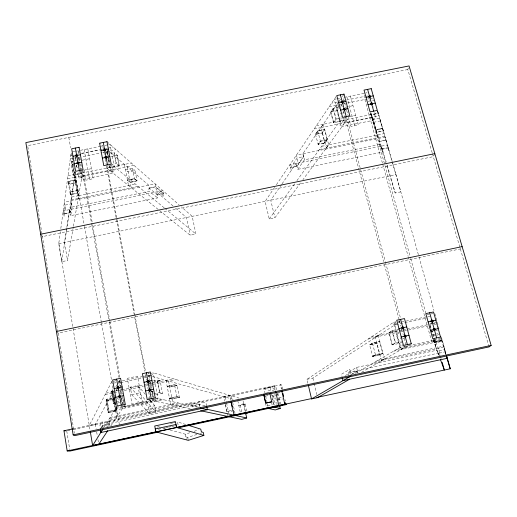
<?xml version="1.0" encoding="UTF-8"?>
<svg xmlns="http://www.w3.org/2000/svg" width="517" height="517" viewBox="0 0 517 517"><rect width="100%" height="100%" fill="white"/><g stroke="black" fill="none" stroke-linecap="round" stroke-linejoin="round"><path stroke-width="0.39" stroke-dasharray="2.58 1.94" d="M73.265 227.105L67.54 260.484L61.756 261.673L58.751 243.694L60.386 231.7M60.819 228.501L71.107 152.864M63.701 213.76L64.89 205.152L71.533 203.801L70.215 212.61L63.701 213.76L70.028 212.474L71.372 203.834L70.868 200.919L75.275 172.109M68.49 184.039L68.903 181.112L75.85 179.703L77.744 190.469L77.266 193.345L70.344 194.747L68.49 184.039L75.385 182.65L75.85 179.703M81.292 170.868L80.762 174.035L73.744 175.45L71.805 164.438L72.264 161.201L76.18 160.412M75.146 159.023L75.469 156.825M68.903 181.112L70.771 191.885L70.344 194.747L70.81 192.104M73.744 175.45L74.215 172.29L72.264 161.201M76.102 166.7L76.335 165.156M78.022 154.15L78.545 150.699L75.611 151.287M61.756 261.673L75.094 174.391L131.337 163.029M76.464 166.468L76.684 165.026M78.248 159.126L78.448 157.821L78.998 160.916M79.107 161.078L79.314 159.779L76.962 160.251M173.059 206.005L156.561 191.904L157.769 197.895L70.739 215.634L72.102 207.065L71.029 200.887M79.359 170.552L78.119 178.216L81.776 177.48M79.986 171.043L80.381 168.658L79.553 164.012M73.401 226.31L82.539 173.033L75.133 174.533M138.097 186.32L78.345 198.457L78.83 195.62L74.454 170.675M111.672 165.169L113.191 173.208L81.744 179.567L82.281 176.439L80.161 164.529M364.42 95.18L364.052 96.53L382.477 163.288M432.193 152.78L407.803 69.536L408.811 66.661M106.256 400.765L106.954 399.124L114.38 397.56L113.578 398.956L106.256 400.765L108.311 412.598L115.698 411.021M434.829 153.646L433.324 156.632L42.413 236.599L41.114 234.821M111.795 381.611L89.279 425.497L95.354 424.198L113.313 391.511L117.598 415.83M108.958 411.771L108.15 412.812L109.074 411.306L116.519 409.716L115.537 411.235L108.15 412.812L106.101 400.972L106.845 399.589L114.263 398.012L116.364 409.929L108.913 411.519L106.845 399.589M115.866 386.865L116.965 384.874M118.425 382.218L119.673 379.937L117.314 380.441M115.537 411.235L113.462 399.408L114.263 398.012M119.679 402.569L113.656 403.848L114.509 402.407L112.26 389.605L111.297 391.395L113.481 403.842L114.335 402.4L112.124 389.85M101.222 427.585L102.702 425.129L109.623 423.649L107.626 426.745M100.376 429.233L102.592 425.562L109.688 424.043L108.072 426.383M104.085 427.165L117.236 405.994M107.265 427.559L106.67 424.108L109.042 420.308L191.103 402.769L199.278 404.3L199.665 406.233M121.489 401.761L122.096 400.791L114.509 402.407M111.077 425.672L124.28 405.735M274.579 187.4L265.111 201.384L269.241 218.95L274.908 217.78L301.03 182.301M276.382 184.737L336.767 95.567M290.599 167.54L297.172 157.924L303.673 156.606L296.991 166.409L290.599 167.54L296.79 166.28L303.511 156.638L302.8 153.795L338.318 102.334M315.467 134.058L317.716 130.788L324.508 129.418L327.229 139.887L324.902 143.099L318.142 144.469L315.467 134.058L322.207 132.695L324.508 129.418M371.833 117.637L344.581 123.143L343.133 117.727L340.561 121.282L333.711 122.665L330.886 111.956L333.368 108.344L338.725 107.265M281.616 184.485L270.746 200.228L274.908 217.78M282.069 183.826L297.876 160.774L296.461 155.081L385.184 137.057L386.755 142.686M340.503 99.167L338.738 101.726L331.623 103.154M342.254 96.627L343.992 94.113M384.758 136.217L326.369 148.075L321.051 127.557L323.345 124.248L378.289 113.145M338.99 105.39L336.47 109.009L339.242 119.466L341.375 116.499M340.671 106.147L341.899 104.402M340.257 106.961L337.717 110.58L330.886 111.956M297.721 169.363L304.468 159.785L379.808 144.456L382.929 151.992L297.721 169.363L296.26 163.462M327.229 139.887L320.417 141.264L318.142 144.469L320.475 141.477M333.711 122.665L336.224 119.123L341.595 118.038M342.609 113.385L343.844 111.659M269.241 218.95L295.039 183.244M296.913 180.646L339.986 121.03L347.204 119.576L302.93 179.722M346.241 116.68L339.973 125.269L343.54 124.552M326.369 148.075L328.715 144.896L384.021 133.664M56.418 331.475L58.072 333.09L460.363 248.929L461.694 247.21M400.41 320.883L393.502 322.343L400.152 347.372L407.881 345.724L406.536 347.217L404.029 337.872M372.427 343.068L369.649 345.136L376.77 343.372L379.665 341.543L382.735 353.35L379.808 355.089L372.602 356.627L369.59 344.891L372.427 343.081L379.665 341.537L372.427 343.068L375.471 354.901L372.602 356.627M307.867 383.239L306.943 379.31L393.502 322.343M396.054 322.369L392.849 324.469L396.642 323.661M443.644 347.237L381.41 360.536L375.342 337.103L378.218 335.229L398.465 330.925M306.943 379.31L312.895 378.043L396.713 323.648M398.581 322.401L399.88 321.561M402.304 341.776L399.693 343.32L392.364 344.884L389.114 332.56L392.274 330.544L398.168 329.297M399.641 328.98L396.423 331.009L389.114 332.56M400.94 330.195L402.148 329.439M398.969 332.948L396.397 334.544L399.602 346.61L402.853 344.703M372.537 356.387L375.413 354.656L382.677 353.111L379.743 354.849L372.537 356.387L375.471 354.901L382.735 353.35M392.364 344.884L395.557 342.958L401.476 341.698M402.569 338.926L404.397 337.827M348.936 375.82L348.103 372.46L356.581 367.393L436.762 350.255L438.649 353.092L439.34 355.606M345.427 375.549L350.558 372.505L357.493 371.025L351.566 374.34M352.09 374.127L357.318 371.064L357.809 373.016M355.502 373.358L403.48 345.434M381.41 360.536L384.357 358.837L443.34 346.235M361.551 372.356L407.881 345.724M408.559 345.33L410.595 344.16M401.341 349.511L404.617 347.624L433.789 341.401L434.19 342.5L401.341 349.511L394.794 324.889L427.404 317.974M245.148 403.958L240.321 405.574L238.789 405.166L243.681 403.732L245.187 404.145L246.661 411.009M170.022 429.957L185.332 434.215L189.739 432.761M194.14 431.307L198.547 429.86M185.842 436.878L187.71 437.382L197.352 434.312M200.318 433.369L201.804 432.897M274.734 393.495L277.157 404.275L274.139 405.154L272.052 395.809L275.05 394.91M272.052 395.809L273.583 396.235L275.005 395.815M245.187 404.145L240.321 405.574L241.782 412.417M264.058 388.816L270.003 387.517L275.936 389.366L270.947 390.871L264.058 388.816L265.143 393.696M266.552 392.597L268.795 392.106M167.159 386.328L174.539 384.758L177.085 385.688L169.725 387.007L167.159 386.328L174.533 384.745L177.04 385.449L179.386 397.431L172.038 399.001L169.486 398.42L176.892 396.836L179.386 397.431M278.682 398.155L282.327 397.373M277.577 400.042L282.683 398.943M170.423 423.455L172.788 422.945M173.576 422.777L175.948 422.266M225.341 404.74L226.743 411.461L232.017 410.33M105.171 394.523L117.256 391.951M124.364 390.445L143.306 386.412M144.101 386.244L175.877 379.491M375.342 337.103L398.775 332.121M399.557 331.953L427.682 325.975M430.629 327.649L430.028 325.477L431.449 325.174M434.299 324.573L435.728 324.269M368.091 339.068L375.264 337.543M131.654 394.658L139.286 393.036L155.979 412.185L149.497 413.568L131.654 394.658L130.278 387.097L137.903 385.482L145.568 394.684M169.725 387.007L177.04 385.449M433.13 336.703L431.63 331.268L433.059 330.964M106.101 400.972L113.462 399.408M369.59 344.891L376.77 343.366L379.808 355.089M155.552 394.658L162.538 393.172L159.753 392.506L151.927 394.174L153.071 394.432M432.761 334.777L435.812 334.124M436.574 333.963L438.099 333.639M433.175 335.927L436.199 335.281M436.955 335.119L439.98 334.473M116.344 407.428L123.563 405.89M433.957 339.701L440.891 338.221L445.828 354.378M151.132 401.696L150.266 400.662L124.164 406.233L125.256 407.215L151.132 401.696L150.835 400.113M408.656 345.556L433.304 340.302L431.74 341.84L408.391 257.22M115.433 408.889L161.02 399.169M433.614 341.026L441.247 339.391M396.772 349.337L404.436 347.702M434.474 341.879L441.699 340.348L441.951 341.155L434.784 342.681L434.409 341.647L441.628 340.108L442.016 341.388L434.849 342.913L434.474 341.879L437.725 341.194M114.574 410.278L163.799 399.777M434.015 342.125L441.589 340.509M393.56 351.211L401.16 349.589M179.334 397.192L171.993 398.762L169.44 398.174L176.84 396.597L179.334 397.192L176.892 396.843L174.533 384.745M130.278 387.097L148.301 407.112L154.77 405.729L155.979 412.185M110.134 417.426L178.074 402.911M377.003 360.84L384.28 359.289M109.358 418.673L180.562 403.454M374.114 362.527L381.333 360.982M73.401 428.742L274.353 385.779L275.729 386.335L276.614 390.251M434.5 338.105L438.972 350.726L444.846 349.473L441.35 337.879M67.553 430.848L69.924 430.344M73.078 429.672L275.729 386.335M106.67 424.108L199.278 404.3M348.103 372.46L438.649 353.092M277.545 393.178L281.196 392.397M265.531 396.171L268.51 395.531M113.372 381.275L115.737 380.777L114.528 383.045L116.086 382.716M147.739 373.991L149.31 373.655L147.112 373.022M150.098 373.494L153.239 372.822L238.886 398.058M427.055 314.775L429.356 314.291M430.881 313.968L433.175 313.483M120.151 381.333L118.684 381.643L119.395 385.617M122.348 380.867L142.085 376.68M142.873 376.512L148.398 375.342L149.439 380.887M398.704 322.666L400.132 322.362M401.56 322.059L426.176 316.837M149.452 375.639L153.329 374.819L151.992 374.431M427.701 316.624L430.726 315.984M117.805 383.252L119.918 382.8M120.623 382.651L143.532 377.791M144.308 377.63L147.397 376.971M148.172 376.809L149.717 376.479M153.484 380.855L157.381 380.021L160.173 380.796L162.493 393.405L159.708 392.739L157.336 380.253L160.128 381.023M112.926 390.833L111.426 391.149L113.656 403.848M115.924 390.193L117.424 389.876M153.219 382.27L160.173 380.796M429.847 323.907L432.858 323.267M433.614 323.112L435.876 322.627M105.907 393.088L117.249 390.678M118.031 390.509L121.178 389.844M121.967 389.676L143.196 385.165M143.984 384.997L147.125 384.331M147.914 384.163L151.061 383.491M151.843 383.33L173.363 378.754M399.24 330.764L402.355 330.098M403.137 329.936L406.252 329.271M407.028 329.109L428.057 324.644M429.614 324.308L431.766 323.855M432.483 323.7L435.359 323.086M370.915 337.207L378.14 335.675M169.486 398.42L172.82 397.715M164.212 207.873L114.251 166.629L106.87 168.122L190.198 235.222L195.911 234.046L192.182 216.339L181.396 206.89M377.494 111.013L378.14 113.326L370.941 114.78L395.221 193.003L400.824 191.852L377.404 110.586M158.325 429.246L162.138 428.457M162.9 428.302L165.181 427.83M165.944 427.675L168.232 427.204M168.994 427.042L171.282 426.577M172.045 426.415L174.326 425.943M58.751 243.694L395.996 174.546L418.776 256.128M67.578 178.792L74.461 177.402M134 165.362L74.635 177.363L78.345 198.457M314.155 128.953L320.883 127.596M321.051 127.557L379.064 115.834M82.281 176.439L110.192 170.797L109.106 165.02M111.123 171.547L114.768 170.804L107.491 164.871M372.182 118.761L375.736 118.038L374.108 112.596M132.358 168.277L125.444 169.673L128.164 171.967L135.021 170.578L137.031 180.847L130.194 182.449L127.479 180.233L134.414 178.843L137.031 180.847L130.148 182.243L127.44 180.019L134.375 178.617L137.031 180.847L134.414 178.83L132.358 168.277L135.021 170.578M380.48 120.9L373.778 122.258L372.964 119.614L379.717 118.251L383.271 130.891L376.602 132.455L375.749 129.677L382.522 128.306M130.601 179.606L134.414 178.83M378.858 129.269L382.58 128.52L383.271 130.891L376.544 132.255M70.771 191.885L77.744 190.469M71.676 197.074L78.655 195.659M78.83 195.62L135.448 184.13M321.723 146.311L328.541 144.928M71.243 199.905L78.17 198.496M319.428 149.484L326.195 148.114M149.206 188.007L155.636 186.702L163.404 193.448L157.129 194.728L149.206 188.007L148.631 185.118L108.887 151.126L116.092 149.671M371.077 112.977L379.678 141.147L385.973 139.868M386.063 140.204L379.4 141.555L379.808 144.456M72.102 207.065L149.096 191.4L157.769 197.895M388.215 147.655L382.069 148.902L379.678 141.147M157.2 195.064L163.475 193.785L155.707 187.044L148.896 188.427L149.096 191.4M382.16 149.232L388.306 147.978M74.875 151.436L71.197 152.172L72.962 162.196M80.452 150.311L100.356 146.317M101.138 146.156L102.709 145.839L99.6 143.177M104.912 145.4L107.84 144.812M108.576 144.663L110.037 144.372L114.251 166.629M336.367 98.896L334.215 99.329L339.986 121.03M337.084 98.753L339.953 98.178M364.194 93.306L343.243 97.513L344.432 101.946M365.681 93.008L367.109 92.717M81.473 153.349L99.251 149.768M100.027 149.613L103.116 148.993M339.488 101.468L340.826 101.196M342.157 100.931L364.311 96.479M70.732 155.617L72.916 155.178M105.875 148.547L107.329 148.256M108.053 148.108L113.139 147.087M365.92 96.259L367.497 95.942M81.744 153.581L99.775 149.956M337.769 104.964L336.302 105.255L341.989 126.659L372.705 120.442L370.275 112.021M338.499 104.815L346.817 103.141M347.586 102.986L366.805 99.122M70.286 158.887L73.899 158.163M74.622 158.015L77.518 157.433M329.155 106.799L336.218 105.378M367.619 99.064L369.177 98.747M369.959 98.592L373.087 97.959M77.828 157.549L79.327 157.252M83.082 156.496L101.972 152.689M102.76 152.534L108.266 151.423M368.156 101.338L374.47 100.072M110.716 153.459L114.354 152.728L116.409 163.546L112.027 164.432M82.197 160.212L89.59 158.725M345.802 107.129L353.014 105.675M71.805 164.438L73.362 164.122M110.806 156.58L117.301 155.268L119.349 166.009L112.105 167.476L110.308 166.002M84.045 170.158L91.393 168.678M349.182 116.635L355.631 115.336M74.215 172.29L75.786 171.974M67.986 175.825L74.92 174.423M316.391 125.65L323.17 124.28M375.807 129.883L382.58 128.526M407.803 69.536L27.659 145.645L57.82 331.507M431.63 331.268L433.072 331.016M435.954 330.499L437.388 330.24M147.972 399.751L190.146 408.572M198.457 407.196L192.57 405.903L193.1 408.553M155.223 397.896L196.977 407.06M226.743 411.461L228.449 411.849L234.434 410.569L232.773 410.168M205.178 405.761L199.433 404.436L192.169 405.987L191.103 402.769M151.203 391.537L152.489 391.841M271.742 401.806L273.28 402.194M152.192 385.352L150.77 384.984L151.358 388.112M160.07 427.184L157.006 426.331L157.427 428.632M163.895 428.25L165.427 428.677M148.095 375.258L151.707 376.279M152.457 376.492L233.128 399.298M277.054 394.316L278.56 394.755L280.66 404.068M185.765 424.483L177.525 421.93L178.139 425.161M267.425 388.112L266.714 387.84L280.996 384.784L281.985 389.127M164.833 208.39L195.911 234.046M107.904 157.588L109.029 158.525M119.349 166.009L116.138 163.32L114.083 152.496L117.301 155.268M107.077 154.189L108.279 155.203M106.243 152.489L107.374 153.446M107.064 150.615L108.189 151.571M175.502 208.099L186.495 217.502L190.198 235.222M106.987 141.697L179.005 204.79M148.127 397.754L149.659 399.596M154.77 405.729L150.169 400.21L158.099 398.523L153.239 372.822M436.762 350.255L438.048 353.389L445.15 351.87L445.828 354.087M433.188 339.869L438.817 355.114M439.25 355.496L438.442 353.305L438.978 355.237M430.028 325.477L434.235 337.362M370.631 113.165L371.161 114.871L378.231 113.443L377.604 111.207M386.212 162.054L381.307 146.149L382.929 151.992M387.149 165.085L395.221 193.003M432.419 153.549L459.91 247.391M460.363 248.929L489.063 346.913M377.63 110.845L395.996 174.546M418.996 256.904L433.963 310.517M434.829 313.625L438.952 328.385M441.344 336.929L446.139 354.106M388.984 150.415L387.446 144.902L289.914 164.755L291.284 170.326M446.055 354.83L444.252 348.652L446.048 355.089M440.988 337.808L442.016 341.388M438.972 350.726L440.258 355.366M440.471 356.142L441.111 358.462M372.376 117.185L378.024 137.587M433.944 339.637L436.471 348.768M371.549 114.509L377.236 135.047M431.223 330.15L431.837 332.347M433.866 339.682L436.109 347.779M433.401 339.65L434.19 342.5M433.388 339.966L433.789 341.401M370.515 113.236L410.524 257.918M410.737 258.694L425.782 313.102M382.69 164.063L408.178 256.445M350.403 96.078L358.275 125.056L351.043 126.516L348.536 117.21M346.842 96.789L354.675 125.78M344.632 102.689L346.455 109.449M346.661 110.224L348.329 116.435M346.584 117.249L385.301 261.55M385.508 262.332L400.565 318.446M341.498 104.344L342.538 108.24M343.372 111.349L383.601 261.589M384.441 264.704L399.24 319.971M399.447 320.747L400.908 326.201M401.741 329.31L403.195 334.757M404.204 346.067L404.617 347.624M333.368 108.344L336.224 119.123M392.274 330.544L395.557 342.958M323.345 124.248L328.715 144.896M378.218 335.229L384.357 358.837M322.207 132.695L324.902 143.099M317.716 130.788L320.417 141.264M302.956 153.762L304.468 159.785M356.581 367.393L357.984 372.977M351.366 375.762L349.751 369.261L341.433 374.282L342.215 377.455M296.105 163.495L296.79 166.28M312.895 378.043L314.006 382.748M314.194 383.53L316.798 394.51M282.644 389.398L281.662 385.068L280.324 384.499L281.313 388.862M284.951 399.538L285.281 400.998M277.319 393.385L279.962 405.134M274.353 385.779L275.374 390.322M273.583 396.235L275.658 405.522M270.003 387.517L271.089 392.397M271.263 393.146L273.907 405.005M271.645 402.607L272.142 404.83L266.171 406.11L265.68 403.887M265.641 395.957L266.979 401.993M267.47 404.204L267.935 406.31M243.681 403.732L245.329 411.403M243.003 400.74L245.355 411.706M237.781 400.617L240.444 413.115M231.325 395.828L232.359 400.727M232.676 402.239L235.035 413.393M230.905 399.99L229.942 395.421L223.945 396.707L224.901 401.276M225.36 397.108L226.388 402.006M226.543 402.762L228.747 413.264M225.535 404.32L227.286 412.695M227.448 413.458L227.926 415.739M206.613 406.091L205.96 402.866L198.774 401.127L200.182 408.133M187.71 437.382L188.285 440.348M127.156 166.752L131.208 187.723M168.568 381.048L173.208 405.031M124.435 164.419L128.5 185.538M166.002 380.318L170.655 404.494M185.332 434.215L186.417 439.857M117.036 155.042L119.084 165.789M157.381 380.021L159.753 392.506M111.788 163.799L112.079 165.33M155.468 398.497L156.024 401.438M107.4 150.505L111.394 171.76M149.549 375.665L150.583 381.191M150.731 381.985L151.901 388.209M152.483 391.324L153.627 397.386M153.762 398.122L154.318 401.076M107.058 152.063L109.087 162.861M151.94 391.233L153.116 397.483M106.489 151.048L107.368 155.74M107.95 158.829L108.816 163.475M149.587 381.682L150.906 388.706M151.048 389.488L152.483 397.134M152.625 397.877L153.181 400.837M107.148 166.28L134.698 313.709M134.84 314.504L145.503 371.574M102.857 146.608L103.303 149.019M103.859 151.985L105.003 158.131M105.151 158.9L106.295 165.046M106.437 165.815L144.786 371.29M145.38 374.463L146.414 380.021M146.983 383.065L148.049 388.752M148.637 391.931L150.266 400.662M148.301 407.112L149.497 413.568M137.903 385.482L139.286 393.036M87.793 148.838L93.215 178.688L85.803 180.194L84.013 170.203M84.142 149.575L89.525 179.438M82.907 170.352L92.569 224.397M92.711 225.192L109.766 320.579M109.908 321.374L119.854 377.016M124.83 404.83L125.256 407.215M119.815 380.719L121.068 387.756M121.211 388.538L122.186 394.012M123.027 398.704L124.145 404.953M78.545 150.699L78.83 152.282M79.786 157.627L80.2 159.94M80.885 163.792L81.809 168.949M81.951 169.744L108.576 318.937M109.145 322.11L119.059 377.662M119.627 380.835L120.623 386.393M120.765 387.181L123.595 403.053M78.894 157.42L79.599 161.362M120.086 389.508L121.023 394.775M121.56 397.78L122.607 403.654M122.736 404.365L123.246 407.228L122.316 408.624L121.934 406.498M120.254 391.472L120.674 393.825M121.372 397.741L122.49 404.01M80.2 170.888L81.744 179.567M68.793 137.406L70.609 147.746M74.81 171.599L84.336 225.664M84.471 226.459L101.416 322.666M101.558 323.461L113.313 390.245M113.449 391.001L119.479 425.233M73.097 162.965L73.64 166.047M73.776 166.823L74.319 169.906M112.519 392.959L116.764 417.09M75.385 182.65L77.266 193.345M106.954 399.124L109.074 411.306M109.042 420.308L110.037 426.047M69.698 209.585L70.739 215.634M70.028 212.474L69.536 209.618L64.502 242.518L67.54 260.484M103.271 428.477L102.127 421.788L99.923 425.549L100.479 428.813M102.592 425.562L103.051 428.238M95.354 424.198L96.136 428.832M96.66 431.921L97.442 436.561M97.965 439.65L98.353 441.964M58.899 243.669L90.113 430.487M58.072 333.09L74.325 433.252M66.764 431.023L69.73 449.519M153.245 391.75A1.066 0.982 -73 0 1 151.836 391.078M151.132 383.317A1.066 0.982 -71.9 0 1 150.26 381.966M118.878 399.118A1.066 1.047 8.6 0 1 117.63 397.987M117.611 390.438A1.06 1.04 10 0 1 116.17 389.12M76.296 160.063A1.008 0.885 15 0 1 75.139 159.139A1.008 0.885 15 0 1 76.245 158.286M77.621 167.514A1.008 0.892 14.9 0 1 76.458 166.584A1.008 0.892 14.9 0 1 77.563 165.731M369.674 100.201A0.995 0.892 -26.8 0 1 369.681 99.729M373.565 106.799A0.995 0.898 -26.5 0 1 373.558 107.271M107.988 153.678A0.982 0.86 -51.1 0 1 107.891 151.856M109.85 160.949A0.982 0.86 -51.4 0 1 108.589 160.567A0.982 0.86 -51.4 0 1 109.287 159.275M431.701 323.241A1.066 1.028 -0.6 0 1 431.533 323.028M400.623 338.771A1.06 0.924 54.2 0 1 400.61 337.763M338.674 106.457A0.969 0.808 36.1 0 1 338.68 105.604M340.606 113.682A0.976 0.808 36.5 0 1 340.516 113.016M71.714 161.026L71.262 164.264L73.156 175.069L73.627 171.903L71.714 161.026M68.961 181.467L68.554 184.401L75.45 183.005L75.915 180.065L68.961 181.467M65.388 208.073L64.186 216.623L63.216 210.904L162.829 190.624L163.979 196.279L156.218 189.59L155.061 183.813L64.392 202.237L65.388 208.073M77.718 190.321L77.24 193.196L70.286 194.386L70.751 191.749L77.718 190.321M333.129 108.396L330.641 112.002L333.407 122.497L335.927 118.955L333.129 108.396M317.806 131.137L315.557 134.407L322.298 133.043L324.598 129.767L317.806 131.137M327.19 139.739L324.863 142.957L318.052 144.12L320.385 141.135L327.19 139.739M392.009 330.861L388.855 332.877L392.035 344.949L395.227 343.029L392.009 330.861M142.265 401.903L132.016 404.087L127.35 378.315L137.522 376.156L142.265 401.903"/><path stroke-width="0.78" d="M312.882 398.29L92.64 445.596L101.035 432.076L100.699 430.118M206.761 406.814L207.349 409.697L100.931 432.496L102.793 429.504M98.747 444.284L107.794 430.629M491.15 345.401L489.063 346.913L74.713 435.637L73.156 434.887L25.85 142.602L409.063 65.937L491.15 345.401L73.156 434.887M104.686 149.878L105.513 149.361M106.082 157.355L106.916 156.838M369.629 96.595L370.489 96.072M371.645 103.852L372.505 103.329M308.423 385.592L311.557 398.93L350.668 376.169M349.602 379.219L317.541 397.651L311.557 398.93M404.268 336.567L405.108 336.153M402.019 328.159L402.859 327.752M118.716 396.862L119.692 396.423M117.178 388.183L118.147 387.744M203.879 435.411L188.285 440.348L155.811 431.869L154.732 426.008L175.405 421.575L176.536 427.449L203.879 435.411L203.284 432.419L201.391 431.85L200.751 429.129L188.014 425.181M280.24 408.488L275.206 409.942L268.407 408.424L274.378 407.118L280.24 408.488L279.626 405.742M245.058 413.897L247.152 413.296L245.659 412.941M245.523 412.488L246.699 417.969L241.775 419.365L200.577 410.75M271.742 401.806L265.738 403.118L263.89 394.768M72.613 428.91L63.959 430.758L67.178 450.934L284.789 404.197L286.108 404.63L285.778 403.176M316.831 397.444L450.236 368.789L446.552 355.58M286.108 404.63L178.585 427.727L176.536 427.449L175.967 424.509L155.281 428.948L155.811 431.869L158.021 432.147L69.976 451.063L67.178 450.934M115.698 397.269L123.686 395.57M145.62 390.904L153.588 389.211M430.435 330.305L438.19 328.657M401.224 336.981L408.999 335.326M114.167 388.59L122.135 386.903M144.017 382.257L151.959 380.57M428.121 321.929L435.857 320.281M398.975 328.573L406.737 326.925M56.418 331.475L462.14 246.635M40.681 234.227L434.829 153.646M72.975 156.257L80.4 154.764M100.983 150.628L108.389 149.135M338.7 102.812L345.944 101.358M366.017 97.319L373.242 95.865M74.299 163.76L81.744 162.26M102.372 158.105L109.798 156.612M340.645 110.095L347.902 108.635M368.026 104.583L375.264 103.122M431.986 321.109L433.065 321.102M434.312 329.478L435.392 329.484M147.991 381.41L148.986 381.43M149.607 390.057L150.602 390.077M63.959 430.758L65.362 430.887M77.02 162.861L78.022 163.01M75.689 155.358L76.69 155.514M343.346 109.203L344.277 109.365M341.394 101.927L342.325 102.088M200.182 408.133L207.349 409.697M207.272 409.315L246.699 417.969M266.559 408.113L267.993 408.527M272.569 406.821L273.965 407.241M280.143 405.916L278.786 405.49L275.716 391.841M440.387 359.373L444.329 370.056L442.184 362.327M446.378 356.187L450.236 368.789M446.404 356.09L447.037 358.346L342.997 380.635L342.37 378.089M367.626 89.37L373.675 111.142M429.672 312.772L436.652 337.898M340.38 94.837L346.241 116.68M400.617 319.39L407.377 344.606M282.973 393.482L283.633 396.39M284.957 402.226L285.455 404.417M284.789 404.197L281.81 391.039L282.508 391.188M269.861 393.347L271.671 401.825L265.66 403.111L263.851 394.93M231.545 403.034L232.346 406.84M233.148 410.64L233.949 414.447M231.002 401.78L232.773 410.168M103.297 142.44L107.491 164.871M146.382 372.809L151.229 398.743M116.616 379.116L121.243 405.141M75.366 148.043L79.359 170.552M100.485 429.886L100.931 432.496M90.313 431.682L92.64 445.596M148.657 389.76A1.079 0.995 -72.9 0 1 150.085 389.094A1.079 0.995 -72.9 0 1 150.382 390.69A1.079 0.995 -72.9 0 1 148.851 390.8M146.99 381.391A1.073 0.989 -71.7 0 1 148.392 380.415A1.073 0.989 -71.7 0 1 148.709 382.108A1.073 0.989 -71.7 0 1 147.093 381.927M120.7 396.791A1.073 1.06 10 0 1 119.156 397.334A1.073 1.06 10 0 1 118.871 395.738A1.073 1.06 10 0 1 120.513 395.744M119.214 387.847A1.073 1.053 11 0 1 117.695 388.7A1.073 1.053 11 0 1 117.391 386.994A1.073 1.053 11 0 1 119.123 387.311M79.017 162.926A1.015 0.898 15.1 0 1 77.744 163.87A1.015 0.898 15.1 0 1 77.259 162.377A1.015 0.898 15.1 0 1 78.946 162.693M433.233 329.478A1.079 1.04 1.5 0 1 434.687 328.502A1.079 1.04 1.5 0 1 435.14 330.15A1.079 1.04 1.5 0 1 433.382 330.001M430.913 321.109A1.079 1.04 -1 0 1 432.354 320.133A1.079 1.04 -1 0 1 432.813 321.774A1.079 1.04 -1 0 1 431.055 321.626M406.091 336.27A1.066 0.931 54.1 0 1 404.792 337.071A1.066 0.931 54.1 0 1 404.346 335.417A1.066 0.931 54.1 0 1 405.948 335.746M403.835 327.868A1.066 0.931 53.3 0 1 402.536 328.663A1.066 0.931 53.3 0 1 402.097 327.015A1.066 0.931 53.3 0 1 403.693 327.345M125.243 404.288L117.236 405.994L112.641 379.963L120.59 378.276L125.243 404.288M155.223 397.896L147.235 399.596L142.414 373.649L150.344 371.969L155.223 397.896M440.536 337.071L432.761 338.725L425.814 313.593L433.53 311.958L440.536 337.071M411.273 343.773L403.48 345.434L396.746 320.21L404.481 318.569L411.273 343.773M79.069 147.3L71.663 148.786L75.631 171.301L83.088 169.796L79.069 147.3M106.987 141.697L99.6 143.177L103.768 165.621L111.213 164.122L106.987 141.697M343.992 94.113L336.767 95.567L342.597 117.417L349.873 115.95L343.992 94.113M371.225 88.646L364.02 90.094L370.043 111.879L377.3 110.412L371.225 88.646M75.909 156.031A1.015 0.892 15.2 0 0 77.634 155.888A1.015 0.892 15.2 0 0 76.529 154.615A1.015 0.892 15.2 0 0 75.909 156.031M369.364 97.5A1.002 0.898 -27 0 0 370.586 96.291A1.002 0.898 -27 0 0 368.944 95.994A1.002 0.898 -27 0 0 369.364 97.5M371.38 104.757A1.008 0.905 -26.7 0 0 372.602 103.549A1.008 0.905 -26.7 0 0 370.96 103.245A1.008 0.905 -26.7 0 0 371.38 104.757M104.854 150.777A0.989 0.866 -51.1 0 0 105.384 149.174A0.989 0.866 -51.1 0 0 103.82 149.691A0.989 0.866 -51.1 0 0 104.854 150.777M106.256 158.26A0.995 0.866 -51.5 0 0 106.78 156.651A0.995 0.866 -51.5 0 0 105.216 157.162A0.995 0.866 -51.5 0 0 106.256 158.26M341.427 102.153A0.982 0.814 36.2 0 0 342.971 102.805A0.982 0.814 36.2 0 0 342.564 101.3A0.982 0.814 36.2 0 0 341.427 102.153M343.378 109.436A0.982 0.814 36.5 0 0 344.929 110.089A0.982 0.814 36.5 0 0 344.522 108.576A0.982 0.814 36.5 0 0 343.378 109.436"/></g></svg>
